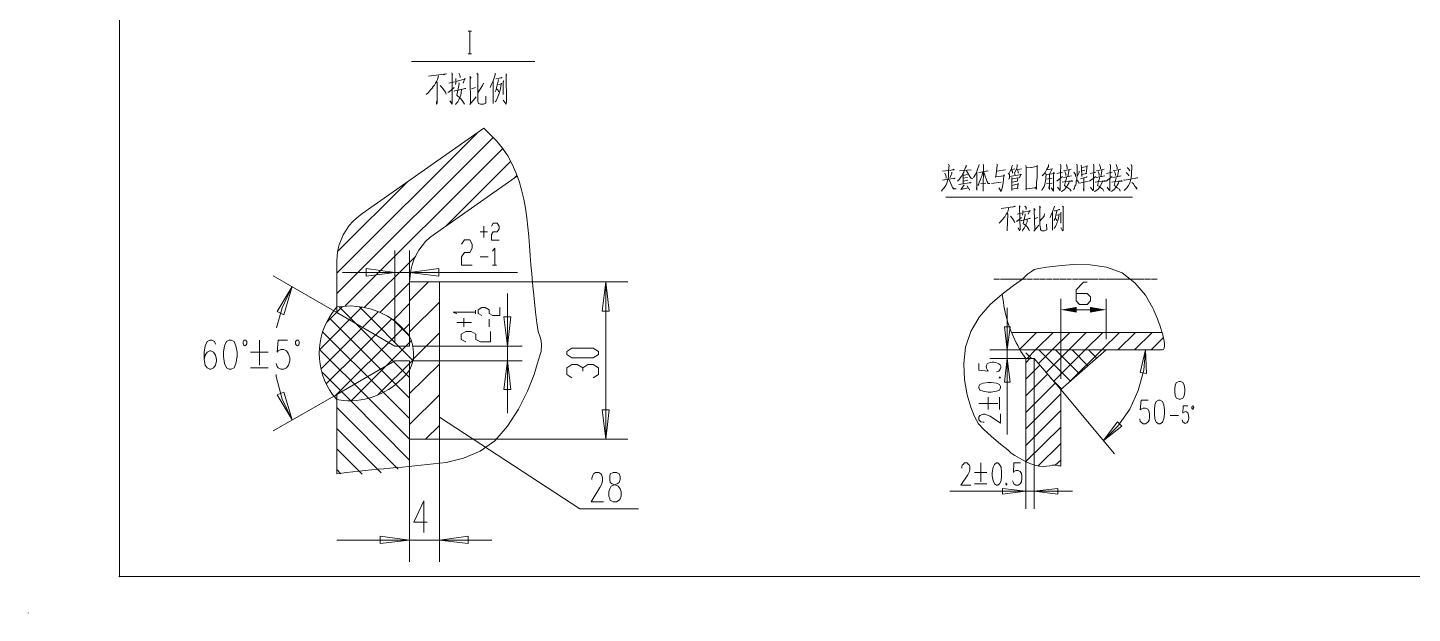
# Model space of a CAD drawing. Header units: millimetres. Extents: x 0 to 819, y 0 to 1152.
# Drawn here: x 9 to 535, y 0 to 223 of the extents above; entities that cross this region are included whole.
import ezdxf

# ---------------------------------------------------------------- set-up
doc = ezdxf.new("R2010")
doc.units = ezdxf.units.MM
doc.layers.add('1', color=7, linetype='Continuous')

msp = doc.modelspace()

# ---------------------------------------------------------------- hatches: boundary and pattern name
h = msp.add_hatch(color=0)
h.dxf.hatch_style = 2
h.paths.add_polyline_path([(407.7, 116.961732), (407.7, 114.801732), (401.58, 115.881732)])
h = msp.add_hatch(color=0)
h.dxf.hatch_style = 2
h.paths.add_polyline_path([(412.74, 116.961732), (412.74, 114.801732), (418.86, 115.881732)])
h = msp.add_hatch(color=0)
h.dxf.hatch_style = 2
h.paths.add_polyline_path([(43.56, 14.001732), (43.2, 14.181732), (43.2, 14.541732), (43.56, 14.541732), (43.74, 14.541732), (43.74, 14.181732)])
h = msp.add_hatch(color=0)
h.dxf.hatch_style = 2
h.paths.add_polyline_path([(8.82, 0.321732), (8.64, 0.321732), (8.64, 0.501732), (8.82, 0.681732), (9, 0.501732), (9, 0.321732)])

# ---------------------------------------------------------------- linework, layer by layer
at = {"layer": '1', "color": 0, "lineweight": 18}
for points in [[(819, 14.361732), (43.56, 14.361732), (43.56, 1151.601732), (819, 1151.601732), (819, 14.361732)], [(135.72, 152.421732), (182.16, 185.001732)], [(163.44, 144.681732), (194.94, 166.821732)], [(126.18, 116.961732), (126.18, 134.241732)], [(153.9, 126.501732), (153.9, 105.621732)], [(200.7, 126.501732), (153.9, 126.501732)], [(165.24, 126.501732), (165.24, 66.561732)], [(440.1, 107.241732), (382.86, 107.241732)], [(386.1, 100.581732), (440.28, 100.581732)], [(418.86, 100.581732), (401.58, 85.461732), (391.5, 97.341732), (388.26, 97.341732)], [(388.26, 97.341732), (388.26, 58.101732)], [(153.9, 56.301732), (153.9, 92.841732)], [(401.58, 85.461732), (401.58, 56.301732)], [(126.18, 53.421732), (126.18, 83.121732)], [(186.84, 66.561732), (153.9, 66.561732)]]:
    msp.add_lwpolyline(points, dxfattribs=at)
at = {"layer": '1', "color": 0, "lineweight": 9}
for points in [[(176.22, 221.901732), (177.48, 221.901732)], [(176.76, 221.901732), (176.76, 213.261732)], [(176.22, 213.261732), (177.48, 213.261732)], [(154.62, 210.381732), (201.6, 210.381732)], [(161.1, 204.801732), (167.94, 205.701732), (167.76, 205.701732), (166.86, 205.341732)], [(169.92, 206.061732), (170.28, 205.341732), (170.1, 205.521732), (170.1, 194.901732), (170.1, 194.361732), (170.1, 194.181732), (169.2, 195.441732), (170.1, 194.361732)], [(172.62, 205.881732), (172.98, 205.161732), (173.16, 204.621732), (173.16, 204.261732)], [(179.46, 205.881732), (180, 205.161732), (179.82, 205.341732), (179.82, 197.061732), (179.82, 195.081732), (180, 194.721732), (180.18, 194.361732), (180.9, 194.181732), (181.98, 194.181732), (182.88, 194.541732), (182.88, 194.721732), (182.88, 197.241732)], [(186.48, 205.881732), (186.48, 205.341732), (185.76, 203.001732), (185.04, 201.741732), (184.5, 200.481732)], [(190.62, 205.701732), (190.8, 205.341732), (190.62, 205.161732), (190.8, 195.081732), (190.8, 194.901732), (190.62, 194.361732), (190.62, 194.181732), (189.54, 195.621732), (190.62, 194.181732), (190.62, 194.721732)], [(164.34, 202.641732), (164.34, 201.921732), (164.34, 194.541732), (164.16, 194.181732), (164.16, 194.901732), (164.34, 195.621732)], [(167.76, 197.961732), (167.58, 198.681732), (166.5, 200.121732), (165.6, 201.201732)], [(168.48, 198.681732), (168.84, 198.681732), (170.82, 200.481732)], [(168.84, 202.101732), (171, 202.641732)], [(171.54, 203.901732), (171.54, 202.821732), (171.54, 202.101732), (171.36, 201.741732), (171.36, 201.561732)], [(171.54, 202.821732), (175.14, 203.721732), (174.96, 203.901732), (174.24, 202.101732)], [(176.76, 204.621732), (177.3, 204.081732), (176.94, 204.261732), (177.12, 194.361732), (176.76, 194.001732), (179.28, 196.881732)], [(177.48, 199.941732), (178.92, 200.481732)], [(179.82, 198.501732), (181.62, 201.201732), (181.98, 202.101732)], [(185.76, 203.001732), (185.76, 194.361732), (185.76, 194.901732), (185.76, 195.081732), (185.76, 195.981732)], [(187.74, 203.541732), (187.74, 203.361732), (187.38, 201.921732), (187.02, 200.481732), (186.84, 199.581732), (186.48, 198.861732)], [(186.66, 203.721732), (186.84, 203.721732), (186.84, 203.721732), (189.18, 204.261732), (189, 204.261732), (188.64, 204.081732)], [(189.54, 203.001732), (189.72, 202.821732), (189.54, 202.641732), (189.54, 197.781732), (189.54, 198.321732), (189.54, 198.861732)], [(170.82, 199.221732), (171, 199.041732), (171, 199.221732), (175.32, 200.121732), (174.96, 200.121732), (174.6, 199.941732)], [(173.7, 199.761732), (173.52, 198.501732), (173.34, 197.601732), (172.98, 196.701732), (172.62, 195.801732), (172.26, 195.081732), (171.72, 194.541732), (171.36, 194.001732)], [(187.02, 199.941732), (187.56, 199.401732), (187.74, 198.861732)], [(126.18, 129.741732), (179.46, 183.021732)], [(126.18, 122.001732), (185.76, 181.401732)], [(129.42, 117.321732), (189.36, 177.261732)], [(167.58, 147.561732), (192.42, 172.401732)], [(356.58, 168.621732), (361.08, 169.161732), (360.9, 169.341732), (360.54, 169.161732)], [(363.06, 168.801732), (367.56, 169.161732), (367.56, 169.161732), (367.02, 168.981732)], [(365.76, 168.801732), (367.38, 165.921732), (368.1, 165.741732), (367.38, 166.101732), (367.02, 166.641732)], [(370.62, 171.141732), (370.44, 170.601732), (369.9, 169.341732), (369.54, 168.081732), (369, 167.181732), (368.64, 166.641732), (368.46, 166.281732)], [(369.72, 168.801732), (369.72, 161.421732), (369.54, 161.961732), (369.72, 162.861732)], [(370.44, 168.081732), (374.04, 168.801732), (373.86, 168.801732), (373.5, 168.621732)], [(372.06, 171.321732), (372.24, 170.781732), (372.24, 170.961732), (372.06, 161.061732), (372.06, 163.221732)], [(377.46, 171.321732), (377.46, 170.781732), (376.92, 166.461732), (376.74, 166.281732), (376.74, 166.461732), (379.98, 166.821732), (380.16, 167.001732), (379.98, 167.181732), (379.8, 165.201732), (379.62, 163.401732), (379.26, 162.141732), (379.08, 161.421732), (378.9, 160.881732), (378, 162.321732), (378.9, 161.061732)], [(380.52, 169.161732), (377.1, 168.621732)], [(383.22, 170.961732), (383.04, 170.421732), (382.86, 169.521732), (382.32, 168.621732), (382.32, 168.621732), (381.96, 167.901732), (381.6, 167.541732)], [(382.68, 169.161732), (384.12, 169.521732)], [(382.86, 169.161732), (383.22, 168.441732), (383.22, 167.901732)], [(385.02, 171.141732), (385.02, 170.601732), (384.84, 169.701732), (384.12, 168.261732)], [(384.66, 169.161732), (386.64, 169.521732)], [(385.2, 169.161732), (385.38, 168.441732), (385.38, 167.901732)], [(388.26, 170.781732), (388.44, 170.061732), (388.44, 161.421732), (388.26, 161.961732), (392.04, 162.321732), (391.86, 162.501732), (392.4, 161.781732), (392.4, 162.861732), (392.4, 164.301732), (392.58, 166.281732), (392.58, 170.781732), (392.76, 170.601732), (392.22, 170.421732), (390.42, 170.061732), (390.24, 170.061732), (388.44, 169.881732)], [(396.9, 171.141732), (396.9, 170.421732), (396.36, 169.341732), (396.18, 169.161732), (395.64, 168.081732), (395.1, 167.361732), (394.56, 166.821732)], [(396.36, 169.161732), (396.36, 169.161732), (398.52, 169.521732), (398.34, 169.521732), (397.26, 167.541732), (397.26, 161.601732), (397.08, 162.141732), (397.26, 163.401732)], [(401.4, 171.321732), (401.58, 170.781732), (401.58, 170.961732), (401.4, 164.301732), (401.4, 161.601732), (401.4, 161.241732), (400.32, 162.501732), (401.4, 161.241732)], [(402.66, 168.801732), (405.54, 169.341732)], [(403.74, 171.141732), (404.1, 170.061732), (404.1, 169.521732)], [(404.64, 168.981732), (404.64, 168.621732), (404.28, 166.641732)], [(407.7, 171.321732), (407.88, 170.601732), (407.88, 170.421732), (407.88, 167.001732), (407.7, 166.101732), (407.7, 165.561732), (407.52, 164.841732), (407.52, 163.941732), (407.34, 163.401732), (406.98, 162.861732), (406.8, 162.141732), (406.44, 161.601732)], [(408.6, 168.621732), (408.6, 168.081732), (407.88, 166.641732)], [(409.32, 170.961732), (409.5, 169.881732), (409.68, 166.641732), (409.5, 167.361732), (411.48, 167.721732), (411.3, 167.721732), (411.66, 170.781732), (411.66, 170.421732), (409.5, 170.061732)], [(409.5, 168.621732), (410.76, 168.981732)], [(414, 171.321732), (414.18, 170.781732), (414.18, 170.961732), (414, 164.301732), (414, 161.601732), (414, 161.421732), (413.82, 161.241732), (412.92, 162.501732), (413.82, 161.241732)], [(415.26, 168.801732), (418.14, 169.341732)], [(416.34, 171.141732), (416.7, 170.061732), (416.7, 169.521732)], [(417.24, 168.981732), (417.24, 168.621732), (416.88, 166.641732)], [(420.3, 171.321732), (420.48, 170.781732), (420.48, 170.961732), (420.3, 164.301732), (420.3, 161.601732), (420.3, 161.421732), (420.12, 161.241732), (419.22, 162.501732), (420.12, 161.241732)], [(421.56, 168.801732), (424.44, 169.341732)], [(422.64, 171.141732), (423, 170.061732), (423, 169.521732)], [(423.54, 168.981732), (423.54, 168.621732), (423.18, 166.641732)], [(426.96, 170.061732), (426.96, 169.881732), (427.5, 169.341732), (427.86, 168.801732)], [(126.54, 138.021732), (153.18, 164.661732)], [(193.68, 165.921732), (194.76, 167.001732)], [(356.58, 165.201732), (361.44, 165.921732), (361.26, 165.921732), (360.9, 165.741732)], [(357.48, 167.901732), (357.84, 167.001732), (358.02, 166.461732), (358.02, 165.921732)], [(359.1, 165.381732), (360.72, 161.961732), (361.8, 161.961732), (360.72, 162.141732), (360.54, 162.501732)], [(360.18, 168.261732), (360.18, 167.901732), (359.82, 166.821732), (359.46, 166.101732)], [(362.88, 163.581732), (367.56, 164.301732), (367.38, 164.301732), (367.02, 164.121732)], [(364.86, 163.401732), (363.78, 161.781732), (363.6, 161.601732), (366.3, 162.321732)], [(364.5, 167.541732), (364.5, 167.001732), (364.5, 163.761732)], [(364.5, 167.001732), (366.12, 167.361732)], [(366.12, 166.281732), (364.5, 165.921732)], [(364.5, 164.841732), (366.3, 165.201732)], [(371.88, 168.081732), (371.7, 167.001732), (371.34, 166.281732), (370.98, 165.201732), (370.62, 164.301732), (370.44, 163.761732), (370.08, 163.221732)], [(373.14, 164.121732), (371.16, 163.941732)], [(372.24, 168.441732), (373.86, 163.941732), (374.58, 163.941732), (374.58, 163.941732), (373.86, 164.121732), (373.68, 164.661732)], [(375.3, 163.941732), (378.9, 164.481732)], [(382.14, 167.541732), (382.14, 166.821732), (382.14, 166.641732), (382.14, 166.101732), (381.96, 165.741732), (381.78, 165.561732)], [(382.14, 166.641732), (386.64, 167.361732), (386.46, 167.541732), (385.92, 166.101732)], [(383.04, 166.281732), (383.04, 165.741732), (383.04, 163.941732), (383.04, 161.241732), (383.04, 161.781732), (383.04, 162.321732)], [(383.22, 165.741732), (385.38, 166.101732), (385.38, 166.281732), (385.02, 164.841732), (385.2, 164.841732), (383.04, 164.481732)], [(383.04, 163.221732), (385.56, 163.761732), (385.38, 163.941732), (385.2, 162.141732), (385.38, 162.141732), (383.04, 161.781732)], [(383.94, 168.261732), (384.12, 167.721732), (384.12, 167.181732)], [(396, 167.361732), (399.24, 167.721732), (398.88, 168.081732), (398.88, 162.141732), (398.88, 161.601732), (398.88, 161.061732), (397.98, 162.321732), (398.88, 161.241732)], [(396.18, 163.941732), (398.34, 164.121732)], [(398.34, 165.921732), (396.36, 165.561732)], [(400.14, 167.721732), (402.3, 168.261732)], [(400.14, 164.841732), (402.3, 166.641732)], [(402.12, 164.481732), (403.56, 164.661732), (404.64, 164.841732), (406.08, 164.841732), (405.9, 165.021732), (405.54, 164.841732)], [(402.66, 166.281732), (405.72, 166.821732)], [(403.74, 166.281732), (403.74, 165.921732), (403.38, 164.661732), (403.02, 163.221732), (404.28, 162.321732), (405, 161.781732), (405.54, 161.061732)], [(403.2, 168.441732), (403.56, 167.541732), (403.56, 167.001732)], [(406.62, 168.261732), (407.16, 167.361732), (407.16, 167.001732), (407.16, 166.641732)], [(407.7, 165.201732), (408.24, 164.661732), (408.42, 164.121732)], [(408.78, 164.121732), (412.2, 164.841732)], [(409.14, 165.741732), (411.66, 166.461732), (411.48, 166.461732), (411.12, 166.281732)], [(410.4, 165.921732), (410.4, 161.061732), (410.22, 161.781732), (410.4, 162.321732)], [(412.56, 164.841732), (414.9, 166.641732)], [(412.74, 167.721732), (414.9, 168.261732)], [(414.72, 164.481732), (416.16, 164.661732), (417.24, 164.841732), (418.68, 164.841732), (418.5, 165.021732), (418.14, 164.841732)], [(415.08, 166.281732), (418.32, 166.821732)], [(416.34, 166.281732), (416.34, 165.921732), (415.98, 164.661732), (415.62, 163.221732), (416.16, 162.861732), (416.88, 162.321732), (417.6, 161.781732), (417.96, 161.061732)], [(415.8, 168.441732), (416.16, 167.541732), (416.16, 167.001732)], [(418.86, 164.841732), (421.2, 166.641732)], [(419.04, 167.721732), (421.2, 168.261732)], [(421.02, 164.481732), (422.46, 164.661732), (423.54, 164.841732), (424.98, 164.841732), (424.8, 165.021732), (424.44, 164.841732)], [(421.38, 166.281732), (424.62, 166.821732)], [(422.64, 166.281732), (422.64, 165.921732), (422.28, 164.661732), (421.92, 163.221732), (422.46, 162.861732), (423, 162.321732), (423.9, 161.781732), (424.26, 161.061732)], [(422.1, 168.441732), (422.46, 167.541732), (422.46, 167.001732)], [(425.52, 165.381732), (425.7, 165.201732), (425.88, 165.201732), (430.92, 166.101732), (430.56, 166.101732), (430.02, 165.921732)], [(426.42, 168.081732), (427.14, 167.541732), (427.5, 167.001732), (427.5, 166.821732)], [(428.58, 164.301732), (429.3, 163.761732), (429.84, 162.861732), (430.2, 162.501732), (430.56, 162.141732), (430.56, 161.781732), (430.2, 162.321732)], [(357.84, 158.721732), (428.94, 158.721732)], [(365.94, 163.041732), (366.66, 161.961732), (366.84, 161.781732), (366.84, 161.421732)], [(378.9, 154.401732), (384.3, 155.121732), (384.12, 155.301732), (383.4, 154.941732)], [(385.74, 155.481732), (386.1, 154.941732), (385.92, 155.121732), (386.1, 146.481732), (385.92, 146.121732), (385.92, 145.941732), (385.38, 147.021732), (385.92, 146.121732)], [(387.18, 153.681732), (387.18, 152.961732), (387.18, 152.421732), (387, 152.061732), (387, 151.881732)], [(387.18, 152.961732), (390.06, 153.501732), (389.88, 153.681732), (389.16, 152.241732)], [(387.9, 155.301732), (388.44, 154.761732), (388.44, 154.401732), (388.44, 154.041732)], [(391.32, 154.401732), (391.86, 153.861732), (391.5, 154.041732), (391.68, 146.121732), (391.32, 145.761732), (393.3, 148.101732)], [(393.48, 155.301732), (393.84, 154.761732), (393.66, 154.941732), (393.66, 148.281732), (393.84, 146.841732), (393.84, 146.301732), (394.2, 146.121732), (394.56, 145.941732), (395.46, 145.941732), (396.18, 146.301732), (396.36, 146.301732), (396.18, 148.461732)], [(399.24, 155.301732), (399.06, 154.941732), (398.52, 153.141732), (397.98, 152.061732), (397.62, 150.981732)], [(398.52, 153.141732), (398.52, 146.121732), (398.52, 146.661732), (398.52, 146.661732), (398.52, 147.381732)], [(400.14, 153.501732), (400.14, 153.321732), (399.78, 152.061732), (399.6, 150.981732), (399.24, 150.261732), (399.06, 149.721732)], [(399.24, 153.681732), (399.24, 153.501732), (399.42, 153.501732), (401.22, 154.041732), (401.04, 154.041732), (400.86, 153.861732)], [(402.3, 155.301732), (402.66, 154.941732), (402.48, 154.761732), (402.48, 146.661732), (402.48, 146.661732), (402.48, 146.121732), (402.3, 145.941732), (401.58, 147.201732), (402.3, 145.941732), (402.48, 146.301732)], [(401.58, 152.961732), (401.76, 152.781732), (401.58, 152.781732), (401.58, 148.821732), (401.58, 149.181732), (401.58, 149.721732)], [(182.16, 143.421732), (182.16, 147.741732)], [(185.04, 147.741732), (185.76, 148.821732), (187.2, 148.821732), (187.92, 147.741732), (187.92, 146.661732), (187.2, 145.581732), (185.76, 145.581732), (185.04, 144.501732), (185.04, 142.341732), (187.92, 142.341732)], [(381.24, 152.601732), (381.42, 152.241732), (381.24, 146.301732), (381.24, 145.941732), (381.24, 146.481732), (381.24, 147.021732)], [(384.12, 149.001732), (383.94, 149.541732), (383.22, 150.621732), (382.5, 151.521732)], [(384.66, 149.541732), (385.02, 149.541732), (386.64, 150.981732)], [(385.02, 152.241732), (386.64, 152.601732)], [(386.46, 149.901732), (386.64, 149.901732), (386.82, 149.901732), (390.06, 150.801732), (389.88, 150.621732), (389.7, 150.621732)], [(391.86, 150.621732), (392.94, 150.981732)], [(393.66, 149.541732), (395.28, 151.521732), (395.46, 152.421732)], [(399.6, 150.621732), (399.96, 150.081732), (400.14, 149.721732)], [(173.7, 140.901732), (174.78, 142.521732), (176.76, 142.521732), (177.66, 140.901732), (177.66, 139.281732), (176.76, 137.661732), (174.78, 137.661732), (173.7, 136.041732), (173.7, 132.801732), (177.66, 132.801732)], [(183.6, 145.581732), (180.72, 145.581732)], [(148.32, 103.461732), (148.32, 138.381732)], [(153.9, 127.221732), (153.9, 138.381732)], [(185.4, 138.201732), (186.3, 139.281732), (186.3, 132.801732)], [(136.62, 116.781732), (156.24, 136.221732)], [(180.72, 136.041732), (183.78, 136.041732)], [(185.4, 132.801732), (187.02, 132.801732)], [(126.18, 114.801732), (102.06, 128.841732)], [(128.34, 130.101732), (194.94, 130.101732)], [(137.34, 128.661732), (148.32, 130.101732), (137.34, 131.541732), (137.34, 128.661732)], [(165.06, 131.541732), (153.9, 130.101732), (165.06, 128.661732), (165.06, 131.541732)], [(153.9, 119.301732), (161.1, 126.501732)], [(162.36, 126.501732), (236.88, 126.501732)], [(228.6, 126.501732), (227.16, 115.341732), (229.86, 115.341732)], [(228.6, 66.561732), (228.6, 126.501732), (229.86, 115.341732)], [(378.36, 127.581732), (376.2, 127.581732)], [(378.54, 127.581732), (378.54, 127.581732)], [(380.88, 127.581732), (378.72, 127.581732)], [(381.06, 127.581732), (380.88, 127.581732)], [(383.4, 127.581732), (381.24, 127.581732)], [(383.58, 127.581732), (383.4, 127.581732)], [(385.74, 127.581732), (383.76, 127.581732)], [(386.1, 127.581732), (385.92, 127.581732)], [(388.26, 127.581732), (386.28, 127.581732)], [(388.62, 127.581732), (388.44, 127.581732)], [(390.78, 127.581732), (388.8, 127.581732)], [(391.14, 127.581732), (390.96, 127.581732)], [(393.3, 127.581732), (391.32, 127.581732)], [(393.66, 127.581732), (393.48, 127.581732)], [(395.82, 127.581732), (393.66, 127.581732)], [(396, 127.581732), (396, 127.581732)], [(398.34, 127.581732), (396.18, 127.581732)], [(398.52, 127.581732), (398.52, 127.581732)], [(400.86, 127.581732), (398.7, 127.581732)], [(401.04, 127.581732), (400.86, 127.581732)], [(403.38, 127.581732), (401.22, 127.581732)], [(403.56, 127.581732), (403.38, 127.581732)], [(405.72, 127.581732), (403.74, 127.581732)], [(406.08, 127.581732), (405.9, 127.581732)], [(408.24, 127.581732), (406.26, 127.581732)], [(408.6, 127.581732), (408.42, 127.581732)], [(410.76, 127.581732), (408.78, 127.581732)], [(411.12, 127.581732), (410.94, 127.581732)], [(413.28, 127.581732), (411.12, 127.581732)], [(413.64, 127.581732), (413.46, 127.581732)], [(415.8, 127.581732), (413.64, 127.581732)], [(415.98, 127.581732), (415.98, 127.581732)], [(418.32, 127.581732), (416.16, 127.581732)], [(418.5, 127.581732), (418.5, 127.581732)], [(420.84, 127.581732), (418.68, 127.581732)], [(421.02, 127.581732), (420.84, 127.581732)], [(423.36, 127.581732), (421.2, 127.581732)], [(423.54, 127.581732), (423.36, 127.581732)], [(425.7, 127.581732), (423.72, 127.581732)], [(426.06, 127.581732), (425.88, 127.581732)], [(428.22, 127.581732), (426.24, 127.581732)], [(428.58, 127.581732), (428.4, 127.581732)], [(430.74, 127.581732), (428.76, 127.581732)], [(431.1, 127.581732), (430.92, 127.581732)], [(433.26, 127.581732), (431.1, 127.581732)], [(433.62, 127.581732), (433.44, 127.581732)], [(435.78, 127.581732), (433.62, 127.581732)], [(435.96, 127.581732), (435.96, 127.581732)], [(438.3, 127.581732), (436.14, 127.581732)], [(109.26, 124.701732), (105.48, 116.601732), (103.32, 109.041732)], [(106.02, 113.901732), (109.26, 124.701732), (103.5, 115.161732), (106.02, 113.901732)], [(142.56, 114.801732), (153.9, 126.141732)], [(191.16, 122.001732), (191.16, 76.461732)], [(407.52, 122.001732), (411.66, 122.001732), (412.92, 120.741732), (412.92, 119.301732), (411.66, 117.861732), (408.78, 117.861732), (407.52, 119.301732), (407.52, 123.441732), (410.22, 126.321732), (411.66, 126.321732)], [(119.7, 100.581732), (135.9, 116.961732)], [(122.4, 111.201732), (128.34, 117.141732)], [(126.18, 116.961732), (126.18, 114.801732)], [(127.08, 116.961732), (152.64, 91.401732)], [(134.82, 116.961732), (155.16, 96.621732)], [(147.6, 111.921732), (153.9, 118.221732)], [(153.9, 108.681732), (153.9, 118.941732)], [(153.9, 107.421732), (165.24, 118.761732)], [(181.44, 113.721732), (180, 114.441732), (180, 115.881732), (181.44, 116.781732), (182.7, 116.781732), (184.14, 115.881732), (184.14, 114.441732), (185.58, 113.721732), (188.28, 113.721732), (188.28, 116.781732)], [(381.24, 116.601732), (381.24, 68.361732)], [(401.58, 89.601732), (401.58, 120.021732)], [(407.7, 115.881732), (412.74, 115.881732)], [(418.86, 104.721732), (418.86, 120.021732)], [(120.24, 93.381732), (142.02, 115.161732)], [(122.22, 87.621732), (147.06, 112.281732)], [(123.3, 112.821732), (148.68, 87.441732)], [(148.32, 102.021732), (126.18, 114.801732)], [(148.14, 111.561732), (153.54, 106.161732)], [(171.9, 114.261732), (170.46, 114.981732), (178.92, 114.981732)], [(177.48, 111.021732), (171.9, 111.021732)], [(174.6, 112.641732), (174.6, 109.401732)], [(178.92, 114.261732), (178.92, 115.701732)], [(184.14, 109.401732), (184.14, 112.281732)], [(189.72, 113.181732), (191.16, 102.021732), (192.42, 113.181732), (189.72, 113.181732)], [(120.78, 107.421732), (144, 84.381732)], [(125.28, 82.761732), (151.38, 108.681732)], [(151.74, 108.321732), (153.9, 110.481732)], [(153.9, 102.021732), (153.9, 105.621732)], [(155.34, 97.161732), (165.24, 107.061732)], [(175.32, 103.641732), (173.52, 104.541732), (173.52, 106.521732), (175.32, 107.601732), (177.3, 107.601732), (179.1, 106.521732), (179.1, 104.541732), (180.9, 103.641732), (184.68, 103.641732), (184.68, 107.601732)], [(380.16, 109.401732), (382.32, 109.401732), (381.24, 100.581732), (380.16, 109.401732)], [(392.4, 107.241732), (386.1, 100.941732)], [(398.7, 107.241732), (392.04, 100.581732)], [(405, 107.241732), (398.34, 100.581732)], [(411.3, 107.241732), (404.64, 100.581732)], [(417.6, 107.241732), (410.94, 100.581732)], [(423.9, 107.241732), (417.24, 100.581732)], [(430.02, 107.241732), (423.36, 100.581732)], [(436.32, 107.241732), (429.66, 100.581732)], [(80.1, 102.741732), (79.74, 103.821732), (78.66, 104.361732), (77.94, 104.361732), (76.86, 103.821732), (76.14, 102.201732), (75.78, 99.681732), (75.78, 96.981732), (76.14, 94.821732), (76.86, 93.741732), (77.94, 93.201732), (78.3, 93.201732), (79.38, 93.741732), (80.1, 94.821732), (80.46, 96.441732), (80.46, 96.981732), (80.1, 98.601732), (79.38, 99.681732), (78.3, 100.221732), (77.94, 100.221732), (76.86, 99.681732), (76.14, 98.601732), (75.78, 96.981732)], [(85.32, 104.361732), (84.24, 103.821732), (83.52, 102.201732), (83.16, 99.681732), (83.16, 98.061732), (83.52, 95.361732), (84.24, 93.741732), (85.32, 93.201732), (86.04, 93.201732), (87.12, 93.741732), (87.84, 95.361732), (88.38, 98.061732), (88.38, 99.681732), (87.84, 102.201732), (87.12, 103.821732), (86.04, 104.361732), (85.32, 104.361732)], [(91.98, 103.281732), (91.98, 103.821732), (91.8, 104.001732), (91.62, 104.361732), (91.26, 104.361732), (90.9, 104.361732), (90.72, 104.001732), (90.54, 103.821732), (90.54, 103.281732), (90.54, 102.921732), (90.72, 102.561732), (90.9, 102.381732), (91.26, 102.201732), (91.62, 102.381732), (91.8, 102.561732), (91.98, 102.921732), (91.98, 103.281732)], [(96.84, 104.361732), (96.84, 94.821732)], [(107.46, 104.361732), (103.86, 104.361732), (103.5, 99.681732), (103.86, 100.221732), (104.94, 100.761732), (106.02, 100.761732), (107.1, 100.221732), (107.82, 99.141732), (108.36, 97.521732), (108.36, 96.441732), (107.82, 94.821732), (107.1, 93.741732), (106.02, 93.201732), (104.94, 93.201732), (103.86, 93.741732), (103.5, 94.281732), (103.14, 95.361732)], [(111.96, 103.281732), (111.96, 103.821732), (111.78, 104.001732), (111.6, 104.361732), (111.24, 104.361732), (110.88, 104.361732), (110.7, 104.001732), (110.52, 103.821732), (110.52, 102.921732), (110.7, 102.561732), (110.88, 102.381732), (111.24, 102.201732), (111.6, 102.381732), (111.78, 102.561732), (111.96, 102.921732), (111.96, 103.281732)], [(119.7, 100.761732), (138.24, 82.221732)], [(126.18, 102.201732), (126.18, 102.021732)], [(126.18, 102.021732), (126.18, 102.021732)], [(131.76, 81.321732), (154.62, 104.181732)], [(148.32, 102.021732), (153.9, 102.021732)], [(196.74, 102.021732), (155.16, 102.021732)], [(225.72, 98.781732), (223.74, 97.521732), (215.64, 97.521732), (213.66, 98.781732), (213.66, 100.041732), (215.64, 101.301732), (223.74, 101.301732), (225.72, 100.041732), (225.72, 98.781732)], [(386.1, 100.581732), (374.58, 100.581732)], [(392.04, 100.581732), (388.8, 97.341732)], [(398.34, 100.581732), (393.12, 95.361732)], [(393.3, 100.581732), (405.36, 88.701732)], [(404.64, 100.581732), (396, 91.941732)], [(410.94, 100.581732), (398.88, 88.521732)], [(399.6, 100.581732), (408.6, 91.581732)], [(417.24, 100.581732), (405, 88.521732)], [(405.9, 100.581732), (412.02, 94.461732)], [(412.2, 100.581732), (415.26, 97.521732)], [(417.78, 66.021732), (423.36, 71.601732), (427.86, 78.081732), (431.1, 85.101732), (433.26, 92.841732), (433.8, 100.581732)], [(418.5, 100.581732), (418.68, 100.401732)], [(434.16, 91.581732), (433.8, 100.581732), (431.82, 91.941732), (434.16, 91.581732)], [(440.64, 105.261732), (435.96, 100.581732)], [(93.42, 99.681732), (100.08, 99.681732)], [(148.32, 96.441732), (126.18, 83.661732)], [(141.66, 83.301732), (155.34, 96.981732)], [(153.9, 96.441732), (148.32, 96.441732)], [(153.9, 96.441732), (153.9, 92.841732)], [(153.9, 84.021732), (165.24, 95.181732)], [(196.74, 96.441732), (155.16, 96.441732)], [(192.42, 85.461732), (191.16, 96.441732), (189.72, 85.461732), (192.42, 85.461732)], [(215.64, 89.961732), (213.66, 91.221732), (213.66, 93.741732), (215.64, 95.001732), (217.62, 95.001732), (219.78, 93.741732), (219.78, 92.481732)], [(219.78, 93.741732), (221.76, 95.001732), (223.74, 95.001732), (225.72, 93.741732), (225.72, 91.221732), (223.74, 89.961732)], [(374.58, 97.341732), (388.26, 97.341732)], [(382.32, 88.341732), (380.16, 88.341732), (381.24, 97.341732), (382.32, 88.341732)], [(388.26, 99.501732), (390.42, 97.341732)], [(388.26, 95.721732), (389.88, 97.341732)], [(388.26, 89.421732), (393.66, 94.821732)], [(391.5, 97.341732), (391.5, 40.101732)], [(93.42, 93.741732), (100.08, 93.741732)], [(103.14, 91.221732), (103.14, 90.501732), (105.48, 81.861732), (109.26, 73.941732)], [(120.6, 92.121732), (131.4, 81.321732)], [(152.64, 91.401732), (153.9, 90.141732)], [(378, 89.961732), (378.36, 89.781732), (378.72, 89.961732), (378.36, 90.321732)], [(388.26, 83.121732), (396.54, 91.401732)], [(397.62, 90.141732), (401.94, 85.821732)], [(103.5, 83.481732), (109.26, 73.941732), (106.02, 84.561732), (103.5, 83.481732)], [(144, 84.381732), (153.9, 74.481732)], [(148.68, 87.441732), (153.9, 82.221732)], [(370.44, 86.181732), (370.8, 85.281732), (372.06, 84.921732), (374.04, 84.561732), (375.12, 84.561732), (377.1, 84.921732), (378.36, 85.281732), (378.72, 86.181732), (378.72, 86.721732), (378.36, 87.441732), (377.1, 87.981732), (375.12, 88.161732), (374.04, 88.161732), (372.06, 87.981732), (370.8, 87.441732), (370.44, 86.721732), (370.44, 86.181732)], [(388.26, 76.821732), (399.42, 87.981732)], [(401.58, 85.461732), (422.1, 60.981732)], [(446.58, 88.521732), (445.68, 88.161732), (445.14, 87.261732), (444.96, 85.641732), (444.96, 84.741732), (445.14, 83.121732), (445.68, 82.221732), (446.58, 81.861732), (447.12, 81.861732), (448.02, 82.221732), (448.56, 83.121732), (448.74, 84.741732), (448.74, 85.641732), (448.56, 87.261732), (448.02, 88.161732), (447.12, 88.521732), (446.58, 88.521732)], [(126.18, 83.661732), (102.06, 69.801732)], [(126.18, 81.681732), (126.18, 83.661732)], [(131.4, 81.321732), (153.9, 58.641732)], [(138.24, 82.221732), (153.9, 66.561732)], [(153.9, 72.141732), (165.24, 83.481732)], [(370.44, 80.241732), (377.64, 80.241732)], [(374.04, 77.901732), (374.04, 82.581732)], [(378.36, 77.901732), (378.36, 82.581732)], [(388.26, 70.521732), (401.58, 83.841732)], [(434.88, 81.501732), (432.18, 81.501732), (431.82, 77.721732), (432.18, 78.081732), (432.9, 78.441732), (433.8, 78.441732), (434.7, 78.081732), (435.24, 77.181732), (435.42, 75.921732), (435.42, 75.021732), (435.24, 73.761732), (434.7, 73.041732), (433.8, 72.501732), (432.9, 72.501732), (432.18, 73.041732), (431.82, 73.401732), (431.64, 74.301732)], [(438.84, 81.501732), (437.94, 80.961732), (437.4, 79.701732), (437.22, 77.721732), (437.22, 76.281732), (437.4, 74.301732), (437.94, 73.041732), (438.84, 72.501732), (439.38, 72.501732), (440.28, 73.041732), (440.82, 74.301732), (441, 76.281732), (441, 77.721732), (440.82, 79.701732), (440.28, 80.961732), (439.38, 81.501732), (438.84, 81.501732)], [(452.16, 78.621732), (451.98, 78.981732), (451.98, 79.161732), (451.8, 79.341732), (451.62, 79.161732), (451.44, 78.981732), (451.44, 78.621732), (451.44, 78.261732), (451.62, 78.081732), (451.8, 78.081732), (451.98, 78.081732), (451.98, 78.261732), (452.16, 78.621732)], [(126.18, 78.621732), (149.58, 55.221732)], [(165.24, 75.021732), (218.7, 40.101732), (241.02, 40.101732)], [(227.16, 77.721732), (228.6, 66.561732), (229.86, 77.721732), (227.16, 77.721732)], [(372.42, 73.041732), (372.06, 73.041732), (371.16, 73.221732), (370.8, 73.581732), (370.44, 73.941732), (370.44, 75.021732), (370.8, 75.561732), (371.16, 75.741732), (372.06, 76.101732), (372.78, 76.101732), (373.68, 75.741732), (374.76, 75.381732), (378.72, 72.681732), (378.72, 76.281732)], [(388.26, 64.221732), (401.58, 77.541732)], [(443.16, 75.561732), (446.4, 75.561732)], [(126.18, 70.701732), (143.1, 53.781732)], [(160.02, 66.561732), (165.24, 71.781732)], [(388.26, 58.101732), (401.58, 71.241732)], [(423.18, 73.221732), (417.78, 66.021732), (424.8, 71.601732), (423.18, 73.221732)], [(165.24, 66.561732), (236.88, 66.561732)], [(165.24, 66.561732), (165.24, 19.941732)], [(392.94, 56.301732), (401.58, 64.941732)], [(126.18, 62.961732), (135.9, 53.241732)], [(153.9, 62.421732), (153.9, 19.941732)], [(388.26, 58.101732), (388.26, 40.101732)], [(399.42, 56.661732), (401.58, 58.641732)], [(126.18, 55.041732), (127.8, 53.421732)], [(223.2, 51.261732), (223.2, 51.801732), (223.56, 52.881732), (223.92, 53.421732), (224.64, 53.961732), (225.9, 53.961732), (226.62, 53.421732), (226.98, 52.881732), (227.34, 51.801732), (227.34, 50.721732), (226.98, 49.641732), (226.26, 48.201732), (223.02, 42.801732), (227.7, 42.801732)], [(231.3, 53.961732), (230.22, 53.421732), (230.04, 52.341732), (230.04, 51.261732), (230.22, 50.181732), (230.94, 49.641732), (232.38, 49.101732), (233.28, 48.741732), (234, 47.661732), (234.36, 46.581732), (234.36, 44.961732), (234, 43.881732), (233.64, 43.341732), (232.56, 42.801732), (231.3, 42.801732), (230.22, 43.341732), (230.04, 43.881732), (229.68, 44.961732), (229.68, 46.581732), (230.04, 47.661732), (230.58, 48.741732), (231.66, 49.101732), (232.92, 49.641732), (233.64, 50.181732), (234, 51.261732), (234, 52.341732), (233.64, 53.421732), (232.56, 53.961732), (231.3, 53.961732)], [(363.96, 55.581732), (363.96, 55.941732), (364.14, 56.661732), (364.5, 57.021732), (365.04, 57.561732), (365.94, 57.561732), (366.48, 57.021732), (366.84, 56.661732), (367.02, 55.941732), (367.02, 55.041732), (366.84, 54.321732), (366.3, 53.061732), (363.6, 49.101732), (367.38, 49.101732)], [(368.82, 53.961732), (373.5, 53.961732)], [(371.16, 57.561732), (371.16, 50.361732)], [(377.1, 57.561732), (376.38, 57.021732), (375.84, 55.941732), (375.48, 53.961732), (375.48, 52.701732), (375.84, 50.721732), (376.38, 49.641732), (377.1, 49.101732), (377.64, 49.101732), (378.36, 49.641732), (378.9, 50.721732), (379.08, 52.701732), (379.08, 53.961732), (378.9, 55.941732), (378.36, 57.021732), (377.64, 57.561732), (377.1, 57.561732)], [(386.28, 57.561732), (383.76, 57.561732), (383.58, 53.961732), (383.76, 54.321732), (384.48, 54.681732), (385.38, 54.681732), (386.1, 54.321732), (386.64, 53.601732), (386.82, 52.341732), (386.82, 51.621732), (386.64, 50.361732), (386.1, 49.641732), (385.38, 49.101732), (384.48, 49.101732), (383.76, 49.641732), (383.58, 50.001732), (383.22, 50.721732)], [(368.82, 49.641732), (373.5, 49.641732)], [(379.44, 45.681732), (379.44, 47.841732), (388.26, 46.761732), (379.44, 45.681732)], [(380.88, 50.001732), (380.7, 49.641732), (380.88, 49.101732), (381.24, 49.641732)], [(400.5, 47.841732), (400.5, 45.681732), (391.5, 46.761732), (400.5, 47.841732)], [(160.56, 35.061732), (155.52, 35.061732), (159.3, 43.161732), (159.3, 31.101732)], [(359.46, 46.761732), (406.08, 46.761732)], [(126.18, 28.221732), (185.22, 28.221732)], [(142.74, 26.961732), (153.9, 28.221732), (142.74, 29.661732), (142.74, 26.961732)], [(176.22, 29.661732), (165.24, 28.221732), (176.22, 26.961732), (176.22, 29.661732)]]:
    msp.add_lwpolyline(points, dxfattribs=at)
for points, knots in [([(164.88, 204.981732), (164.88, 204.981732), (164.52, 203.541732), (164.52, 203.541732), (163.44, 201.381732), (162.54, 200.121732), (160.92, 198.501732), (160.92, 198.501732), (160.2, 197.781732), (160.2, 197.781732)], [0, 0, 0, 0, 1, 1, 1, 2, 2, 2, 3, 3, 3, 3]), ([(172.62, 202.281732), (172.62, 202.281732), (172.8, 201.921732), (172.8, 201.921732), (172.8, 201.921732), (171.9, 197.601732), (171.9, 197.601732), (171.9, 197.601732), (172.26, 197.241732), (172.26, 197.241732), (173.16, 196.341732), (173.7, 195.981732), (174.42, 194.721732), (174.42, 194.721732), (174.78, 194.181732), (174.78, 194.181732)], [0, 0, 0, 0, 1, 1, 1, 2, 2, 2, 3, 3, 3, 4, 4, 4, 5, 5, 5, 5]), ([(187.74, 201.561732), (187.74, 201.561732), (189, 201.921732), (189, 201.921732), (189, 201.921732), (188.82, 202.101732), (188.82, 202.101732), (188.82, 202.101732), (188.64, 201.021732), (188.64, 201.021732), (188.28, 198.501732), (187.74, 197.781732), (186.84, 195.441732), (186.84, 195.441732), (186.48, 195.081732), (186.48, 195.081732)], [0, 0, 0, 0, 1, 1, 1, 2, 2, 2, 3, 3, 3, 4, 4, 4, 5, 5, 5, 5]), ([(126.18, 53.421732), (126.18, 53.421732), (129.96, 53.961732), (129.96, 53.961732), (142.56, 55.401732), (155.16, 56.121732), (167.76, 57.741732), (167.76, 57.741732), (174.42, 59.361732), (174.42, 59.361732), (174.42, 59.361732), (180.72, 62.061732), (180.72, 62.061732), (180.72, 62.061732), (186.3, 66.021732), (186.3, 66.021732), (186.3, 66.021732), (191.16, 71.601732), (191.16, 71.601732), (191.16, 71.601732), (195.3, 78.081732), (195.3, 78.081732), (195.3, 78.081732), (198.72, 84.921732), (198.72, 84.921732), (198.72, 84.921732), (201.24, 91.221732), (201.24, 91.221732), (201.24, 91.221732), (202.86, 96.441732), (202.86, 96.441732), (202.86, 96.441732), (203.94, 100.041732), (203.94, 100.041732), (203.94, 100.041732), (204.12, 102.381732), (204.12, 102.381732), (204.12, 102.381732), (203.94, 104.001732), (203.94, 104.001732), (203.94, 104.001732), (203.58, 105.441732), (203.58, 105.441732), (203.58, 105.441732), (202.86, 107.601732), (202.86, 107.601732), (202.86, 107.601732), (202.32, 110.841732), (202.32, 110.841732), (202.32, 110.841732), (201.78, 114.981732), (201.78, 114.981732), (201.78, 114.981732), (201.24, 120.201732), (201.24, 120.201732), (201.24, 120.201732), (200.7, 126.141732), (200.7, 126.141732), (198.72, 144.141732), (199.98, 165.741732), (187.02, 180.141732), (187.02, 180.141732), (184.32, 182.841732), (184.32, 182.841732), (184.32, 182.841732), (182.16, 185.001732), (182.16, 185.001732)], [0, 0, 0, 0, 1, 1, 1, 2, 2, 2, 3, 3, 3, 4, 4, 4, 5, 5, 5, 6, 6, 6, 7, 7, 7, 8, 8, 8, 9, 9, 9, 10, 10, 10, 11, 11, 11, 12, 12, 12, 13, 13, 13, 14, 14, 14, 15, 15, 15, 16, 16, 16, 17, 17, 17, 18, 18, 18, 19, 19, 19, 20, 20, 20, 21, 21, 21, 22, 22, 22, 22]), ([(358.92, 171.321732), (358.92, 171.321732), (359.1, 170.781732), (359.1, 170.781732), (359.1, 170.781732), (359.1, 170.961732), (359.1, 170.961732), (359.1, 170.961732), (358.92, 168.801732), (358.92, 168.801732), (358.92, 166.281732), (358.74, 163.401732), (356.58, 161.601732), (356.58, 161.601732), (356.22, 161.061732), (356.22, 161.061732)], [0, 0, 0, 0, 1, 1, 1, 2, 2, 2, 3, 3, 3, 4, 4, 4, 5, 5, 5, 5]), ([(365.58, 170.961732), (365.58, 170.961732), (365.58, 170.421732), (365.58, 170.421732), (364.86, 168.621732), (363.96, 166.461732), (362.52, 165.021732), (362.52, 165.021732), (362.34, 164.841732), (362.34, 164.841732)], [0, 0, 0, 0, 1, 1, 1, 2, 2, 2, 3, 3, 3, 3]), ([(428.4, 171.141732), (428.4, 171.141732), (428.58, 170.421732), (428.58, 170.421732), (428.58, 170.421732), (428.58, 170.601732), (428.58, 170.601732), (428.58, 170.601732), (428.58, 169.521732), (428.58, 169.521732), (428.4, 166.281732), (428.58, 163.581732), (425.88, 161.421732), (425.88, 161.421732), (425.7, 161.241732), (425.7, 161.241732)], [0, 0, 0, 0, 1, 1, 1, 2, 2, 2, 3, 3, 3, 4, 4, 4, 5, 5, 5, 5]), ([(395.82, 167.901732), (395.82, 167.901732), (396, 167.181732), (396, 167.181732), (396, 165.741732), (395.64, 162.861732), (394.56, 161.601732), (394.56, 161.601732), (394.38, 161.241732), (394.38, 161.241732)], [0, 0, 0, 0, 1, 1, 1, 2, 2, 2, 3, 3, 3, 3]), ([(404.82, 164.661732), (404.82, 164.661732), (404.64, 164.121732), (404.64, 164.121732), (404.1, 163.041732), (403.56, 161.601732), (402.12, 161.061732), (402.12, 161.061732), (401.76, 160.881732), (401.76, 160.881732)], [0, 0, 0, 0, 1, 1, 1, 2, 2, 2, 3, 3, 3, 3]), ([(417.42, 164.661732), (417.42, 164.661732), (417.24, 164.121732), (417.24, 164.121732), (416.52, 162.861732), (416.34, 161.781732), (414.72, 161.061732), (414.72, 161.061732), (414.36, 160.881732), (414.36, 160.881732)], [0, 0, 0, 0, 1, 1, 1, 2, 2, 2, 3, 3, 3, 3]), ([(423.72, 164.661732), (423.72, 164.661732), (423.54, 164.121732), (423.54, 164.121732), (422.82, 163.041732), (422.46, 161.601732), (421.02, 161.061732), (421.02, 161.061732), (420.66, 160.881732), (420.66, 160.881732)], [0, 0, 0, 0, 1, 1, 1, 2, 2, 2, 3, 3, 3, 3]), ([(381.78, 154.581732), (381.78, 154.581732), (381.6, 153.501732), (381.6, 153.501732), (380.52, 151.521732), (380.16, 150.981732), (378.72, 149.361732), (378.72, 149.361732), (378.18, 148.821732), (378.18, 148.821732)], [0, 0, 0, 0, 1, 1, 1, 2, 2, 2, 3, 3, 3, 3]), ([(388.8, 150.441732), (388.8, 150.441732), (388.8, 149.361732), (388.8, 149.361732), (388.44, 148.461732), (387.9, 146.841732), (387.18, 146.301732), (387.18, 146.301732), (387, 145.761732), (387, 145.761732)], [0, 0, 0, 0, 1, 1, 1, 2, 2, 2, 3, 3, 3, 3]), ([(388.08, 152.421732), (388.08, 152.421732), (388.08, 152.061732), (388.08, 152.061732), (388.08, 152.061732), (387.36, 148.641732), (387.36, 148.641732), (387.36, 148.641732), (387.72, 148.461732), (387.72, 148.461732), (388.62, 147.561732), (388.8, 147.561732), (389.52, 146.481732), (389.52, 146.481732), (389.7, 145.941732), (389.7, 145.941732)], [0, 0, 0, 0, 1, 1, 1, 2, 2, 2, 3, 3, 3, 4, 4, 4, 5, 5, 5, 5]), ([(400.14, 151.881732), (400.14, 151.881732), (401.04, 152.061732), (401.04, 152.061732), (401.04, 152.061732), (401.04, 152.421732), (401.04, 152.421732), (401.04, 152.421732), (400.86, 151.521732), (400.86, 151.521732), (400.5, 149.721732), (400.14, 148.641732), (399.24, 147.021732), (399.24, 147.021732), (399.06, 146.841732), (399.06, 146.841732)], [0, 0, 0, 0, 1, 1, 1, 2, 2, 2, 3, 3, 3, 4, 4, 4, 5, 5, 5, 5]), ([(440.28, 100.581732), (440.28, 100.581732), (440.64, 100.761732), (440.64, 100.761732), (442.44, 103.101732), (437.58, 114.621732), (436.68, 116.421732), (436.68, 116.421732), (433.8, 121.461732), (433.8, 121.461732), (433.8, 121.461732), (429.84, 126.141732), (429.84, 126.141732), (429.84, 126.141732), (424.98, 129.921732), (424.98, 129.921732), (424.98, 129.921732), (419.04, 132.081732), (419.04, 132.081732), (419.04, 132.081732), (412.74, 132.981732), (412.74, 132.981732), (412.74, 132.981732), (406.26, 133.161732), (406.26, 133.161732), (406.26, 133.161732), (400.68, 132.621732), (400.68, 132.621732), (400.68, 132.621732), (396.18, 132.081732), (396.18, 132.081732), (396.18, 132.081732), (393.3, 131.541732), (393.3, 131.541732), (393.3, 131.541732), (391.5, 131.181732), (391.5, 131.181732), (391.5, 131.181732), (390.42, 130.461732), (390.42, 130.461732), (390.42, 130.461732), (388.98, 129.381732), (388.98, 129.381732), (388.98, 129.381732), (387, 127.581732), (387, 127.581732), (387, 127.581732), (383.58, 125.061732), (383.58, 125.061732), (383.58, 125.061732), (379.26, 121.821732), (379.26, 121.821732), (379.26, 121.821732), (374.76, 117.861732), (374.76, 117.861732), (374.76, 117.861732), (370.62, 113.001732), (370.62, 113.001732), (370.62, 113.001732), (367.38, 107.601732), (367.38, 107.601732), (367.38, 107.601732), (365.4, 101.661732), (365.4, 101.661732), (365.4, 101.661732), (364.68, 95.361732), (364.68, 95.361732), (364.68, 95.361732), (365.04, 89.241732), (365.04, 89.241732), (365.04, 89.241732), (365.94, 83.481732), (365.94, 83.481732), (365.94, 83.481732), (367.38, 78.801732), (367.38, 78.801732), (367.38, 78.801732), (368.82, 75.201732), (368.82, 75.201732), (368.82, 75.201732), (370.26, 72.501732), (370.26, 72.501732), (370.26, 72.501732), (372.06, 70.521732), (372.06, 70.521732), (372.06, 70.521732), (374.04, 68.721732), (374.04, 68.721732), (374.04, 68.721732), (376.2, 66.921732), (376.2, 66.921732), (376.2, 66.921732), (378.72, 64.761732), (378.72, 64.761732), (378.72, 64.761732), (381.42, 62.601732), (381.42, 62.601732), (381.42, 62.601732), (382.68, 61.341732), (382.68, 61.341732), (382.68, 61.341732), (384.12, 60.441732), (384.12, 60.441732), (384.12, 60.441732), (385.92, 59.361732), (385.92, 59.361732), (385.92, 59.361732), (387.9, 58.281732), (387.9, 58.281732), (387.9, 58.281732), (389.88, 57.381732), (389.88, 57.381732), (389.88, 57.381732), (391.68, 56.661732), (391.68, 56.661732), (391.68, 56.661732), (393.48, 56.301732), (393.48, 56.301732), (393.48, 56.301732), (394.92, 56.121732), (394.92, 56.121732), (394.92, 56.121732), (396.18, 56.301732), (396.18, 56.301732), (396.18, 56.301732), (397.44, 56.481732), (397.44, 56.481732), (397.44, 56.481732), (398.34, 56.661732), (398.34, 56.661732), (398.34, 56.661732), (399.24, 56.661732), (399.24, 56.661732), (399.24, 56.661732), (399.96, 56.661732), (399.96, 56.661732), (399.96, 56.661732), (400.68, 56.481732), (400.68, 56.481732), (400.68, 56.481732), (401.22, 56.481732), (401.22, 56.481732), (401.22, 56.481732), (401.58, 56.301732), (401.58, 56.301732)], [0, 0, 0, 0, 1, 1, 1, 2, 2, 2, 3, 3, 3, 4, 4, 4, 5, 5, 5, 6, 6, 6, 7, 7, 7, 8, 8, 8, 9, 9, 9, 10, 10, 10, 11, 11, 11, 12, 12, 12, 13, 13, 13, 14, 14, 14, 15, 15, 15, 16, 16, 16, 17, 17, 17, 18, 18, 18, 19, 19, 19, 20, 20, 20, 21, 21, 21, 22, 22, 22, 23, 23, 23, 24, 24, 24, 25, 25, 25, 26, 26, 26, 27, 27, 27, 28, 28, 28, 29, 29, 29, 30, 30, 30, 31, 31, 31, 32, 32, 32, 33, 33, 33, 34, 34, 34, 35, 35, 35, 36, 36, 36, 37, 37, 37, 38, 38, 38, 39, 39, 39, 40, 40, 40, 41, 41, 41, 42, 42, 42, 43, 43, 43, 44, 44, 44, 45, 45, 45, 46, 46, 46, 47, 47, 47, 48, 48, 48, 48]), ([(370.44, 95.361732), (370.44, 95.361732), (370.44, 92.841732), (370.44, 92.841732), (370.44, 92.841732), (374.04, 92.481732), (374.04, 92.481732), (374.04, 92.481732), (373.68, 92.841732), (373.68, 92.841732), (370.8, 97.341732), (381.78, 96.621732), (378, 92.481732), (378, 92.481732), (377.1, 92.301732), (377.1, 92.301732)], [0, 0, 0, 0, 1, 1, 1, 2, 2, 2, 3, 3, 3, 4, 4, 4, 5, 5, 5, 5]), ([(450, 79.341732), (450, 79.341732), (448.2, 79.341732), (448.2, 79.341732), (448.2, 79.341732), (448.02, 76.461732), (448.02, 76.461732), (448.02, 76.461732), (448.2, 76.821732), (448.2, 76.821732), (451.44, 78.801732), (450.54, 70.161732), (448.02, 73.221732), (448.02, 73.221732), (447.84, 73.941732), (447.84, 73.941732)], [0, 0, 0, 0, 1, 1, 1, 2, 2, 2, 3, 3, 3, 4, 4, 4, 5, 5, 5, 5])]:
    msp.add_open_spline(points, degree=3, knots=knots, dxfattribs=at)
at = {"layer": '1', "color": 0, "lineweight": 18}
for points, knots in [([(135.72, 152.421732), (135.72, 152.421732), (133.74, 150.801732), (133.74, 150.801732), (129.6, 147.381732), (126.9, 141.981732), (126.36, 136.581732), (126.36, 136.581732), (126.18, 134.241732), (126.18, 134.241732)], [0, 0, 0, 0, 1, 1, 1, 2, 2, 2, 3, 3, 3, 3]), ([(163.44, 144.681732), (163.44, 144.681732), (161.46, 143.241732), (161.46, 143.241732), (157.32, 139.641732), (154.62, 134.421732), (154.08, 128.841732), (154.08, 128.841732), (153.9, 126.501732), (153.9, 126.501732)], [0, 0, 0, 0, 1, 1, 1, 2, 2, 2, 3, 3, 3, 3]), ([(379.26, 121.821732), (379.26, 121.821732), (379.8, 118.581732), (379.8, 118.581732), (380.7, 112.101732), (383.04, 105.801732), (386.46, 100.041732), (386.46, 100.041732), (388.26, 97.341732), (388.26, 97.341732)], [0, 0, 0, 0, 1, 1, 1, 2, 2, 2, 3, 3, 3, 3]), ([(126.18, 116.961732), (126.18, 116.961732), (124.56, 114.801732), (124.56, 114.801732), (117.9, 105.981732), (117.9, 92.661732), (124.56, 83.661732), (124.56, 83.661732), (126.18, 81.681732), (126.18, 81.681732)], [0, 0, 0, 0, 1, 1, 1, 2, 2, 2, 3, 3, 3, 3]), ([(153.9, 92.841732), (153.9, 92.841732), (154.62, 94.641732), (154.62, 94.641732), (154.62, 94.641732), (155.16, 96.441732), (155.16, 96.441732), (155.88, 100.221732), (155.16, 105.081732), (152.28, 107.781732), (152.28, 107.781732), (150.48, 109.581732), (150.48, 109.581732), (150.48, 109.581732), (148.5, 111.381732), (148.5, 111.381732), (143.28, 115.341732), (137.88, 117.141732), (131.4, 117.321732), (131.4, 117.321732), (128.7, 117.141732), (128.7, 117.141732), (128.7, 117.141732), (126.18, 116.961732), (126.18, 116.961732)], [0, 0, 0, 0, 1, 1, 1, 2, 2, 2, 3, 3, 3, 4, 4, 4, 5, 5, 5, 6, 6, 6, 7, 7, 7, 8, 8, 8, 8]), ([(126.18, 81.681732), (126.18, 81.681732), (128.7, 81.321732), (128.7, 81.321732), (137.7, 80.601732), (146.16, 84.201732), (152.28, 90.861732), (152.28, 90.861732), (153.9, 92.841732), (153.9, 92.841732)], [0, 0, 0, 0, 1, 1, 1, 2, 2, 2, 3, 3, 3, 3])]:
    msp.add_open_spline(points, degree=3, knots=knots, dxfattribs=at)

doc.saveas('drawing.dxf')
